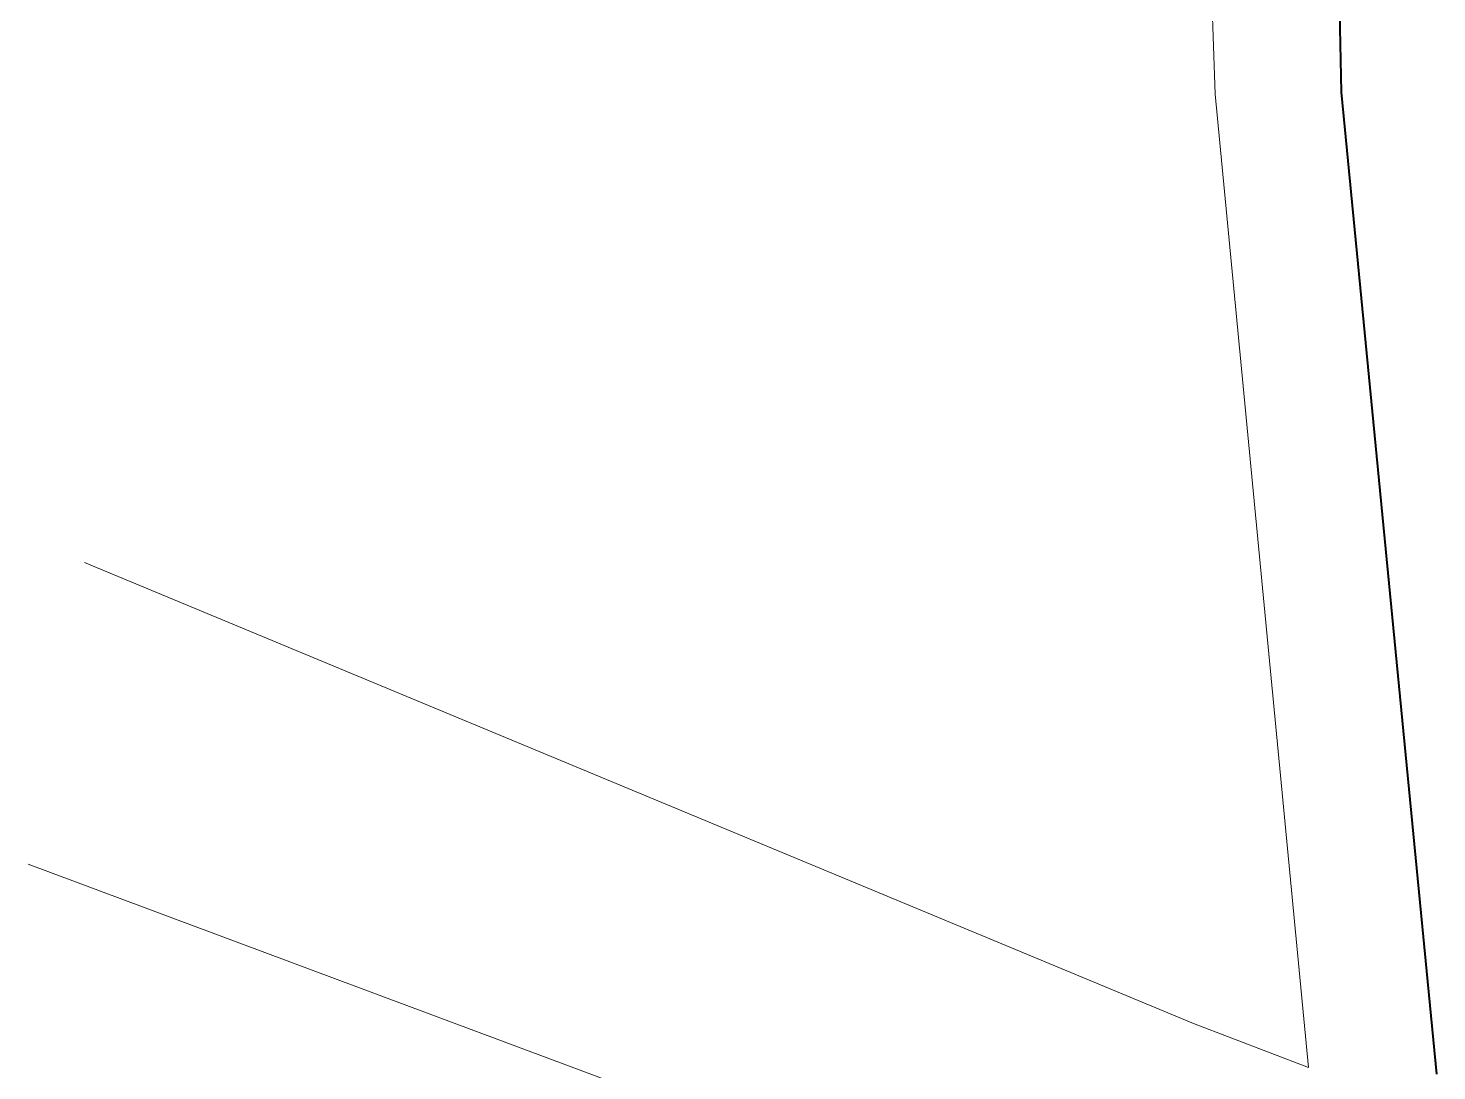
# Model space of a CAD drawing. Header units: metres. Extents: x 141303 to 146299, y 125960 to 127091.
# Drawn here: x 145912.24 to 145957.65, y 126115.02 to 126148.64 of the extents above; entities that cross this region are included whole.
import ezdxf

# ---------------------------------------------------------------- set-up
doc = ezdxf.new("R2010")
doc.units = ezdxf.units.M
doc.header["$MEASUREMENT"] = 0
doc.linetypes.add('ACAD_ISO04W100', pattern=[30, 24, -3, 0, -3])
doc.layers.add('NVMI_ROAD', color=253, linetype='Continuous', lineweight=20)
doc.layers.add('NVMI_SITEBOUNDARY', color=255, linetype='ACAD_ISO04W100', lineweight=40)

msp = doc.modelspace()

# ---------------------------------------------------------------- linework, layer by layer
at = {"layer": 'NVMI_ROAD'}
for p, q in [((145949.30949, 126181.45465), (145950.50928, 126146.51592)), ((145950.50928, 126146.51592), (145953.51199, 126115.12811)), ((145949.8115, 126116.54674), (145914.05246, 126131.40972)), ((145912.24098, 126121.69133), (145940.77272, 126111.03953)), ((145953.51199, 126115.12811), (145949.8115, 126116.54674))]:
    msp.add_line(p, q, dxfattribs=at)
at = {"layer": 'NVMI_SITEBOUNDARY', "linetype": 'ByBlock'}
for p, q in [((145954.57901, 126146.58348), (145952.83049, 126236.58856)), ((145957.65304, 126114.91831), (145954.57901, 126146.58348))]:
    msp.add_line(p, q, dxfattribs=at)

doc.saveas('drawing.dxf')
